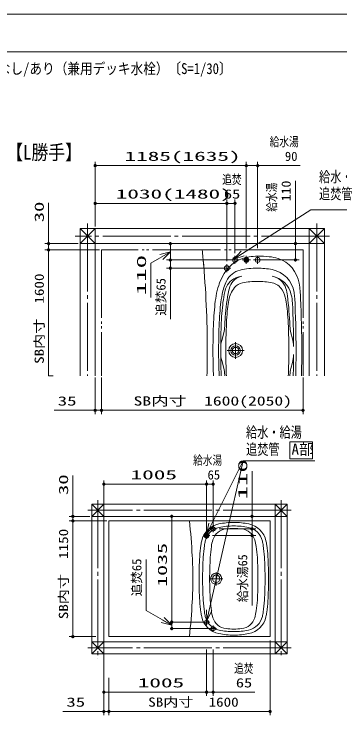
# Model space of a CAD drawing. Units: millimetres on the paper. Extents: x -305 to 305, y -152 to 152.
# Drawn here: x -156.8 to -70.6, y -40.3 to 148.5 of the extents above; entities that cross this region are included whole.
import ezdxf
from ezdxf.enums import TextEntityAlignment as Align

# ---------------------------------------------------------------- set-up
doc = ezdxf.new("R2010")
doc.units = ezdxf.units.MM
doc.linetypes.add('LONG_CHAIN', pattern=[21, 18, -1, 1, -1])
doc.linetypes.add('LONG_DOUBLE_CHAIN', pattern=[21.8, 18, -1, 0.6, -0.6, 0.6, -1])
doc.layers.add('0-0_PV', color=7, linetype='Continuous')
for name, color, linetype, lineweight in [('0-1_RV', 7, 'Continuous', 9), ('0-2_0', 7, 'Continuous', 9), ('0-4_図面枠', 3, 'Continuous', 9), ('0-5_DEFPOINTS', 7, 'Continuous', 9)]:
    doc.layers.add(name, color=color, linetype=linetype, lineweight=lineweight)
doc.styles.add('ＭＳ ゴシック', font='')
doc.styles.get('ＭＳ ゴシック').set_extended_font_data('MS Gothic')

# ---------------------------------------------------------------- blocks, each defined once
blk = doc.blocks.new('_DOTSMALL')
at = {"layer": '0-2_0'}
for p, q in [((0.0746, 0.1), (-0.0746, 0.1)), ((0.1223, -0.0248), (-0.1223, -0.0248))]:
    blk.add_line(p, q, dxfattribs=at)
for points in [[(0.125, 0), (0.124, 0.0157), (0.1211, 0.0311), (0.1162, 0.046), (0.1095, 0.0602), (0.1011, 0.0735), (0.0911, 0.0856), (0.0797, 0.0963), (0.067, 0.1055), (0.0532, 0.1131), (0.0386, 0.1189), (0.0234, 0.1228), (0.0078, 0.1248), (-0.0078, 0.1248), (-0.0234, 0.1228), (-0.0386, 0.1189), (-0.0532, 0.1131), (-0.067, 0.1055), (-0.0797, 0.0963), (-0.0911, 0.0856), (-0.1011, 0.0735), (-0.1095, 0.0602), (-0.1162, 0.046), (-0.1211, 0.0311), (-0.124, 0.0157), (-0.125, 0), (0, 0)], [(-0.125, 0), (-0.124, -0.0157), (-0.1211, -0.0311), (-0.1162, -0.046), (-0.1095, -0.0602), (-0.1011, -0.0735), (-0.0911, -0.0856), (-0.0797, -0.0963), (-0.067, -0.1055), (-0.0532, -0.1131), (-0.0386, -0.1189), (-0.0234, -0.1228), (-0.0078, -0.1248), (0.0078, -0.1248), (0.0234, -0.1228), (0.0386, -0.1189), (0.0532, -0.1131), (0.067, -0.1055), (0.0797, -0.0963), (0.0911, -0.0856), (0.1011, -0.0735), (0.1095, -0.0602), (0.1162, -0.046), (0.1211, -0.0311), (0.124, -0.0157), (0.125, 0), (0, 0)]]:
    blk.add_lwpolyline(points, close=True, dxfattribs=at)
blk = doc.blocks.new('_OPEN30')
at = {"layer": '0-2_0'}
blk.add_line((0, 0), (-1, 0), dxfattribs=at)
blk.add_lwpolyline([(-1, 0.2679), (0, 0), (-1, -0.2679)], dxfattribs=at)

msp = doc.modelspace()

# ---------------------------------------------------------------- linework, layer by layer
at = {"layer": '0-1_RV'}
for p, q in [((-135.368, 92.234), (-135.368, 109.401)), ((-135.368, 108.401), (-95.368, 108.401)), ((-94.688, 108.401), (-97.008, 108.401)), ((-95.368, 86.567), (-95.368, 109.401)), ((-95.368, 108.401), (-92.368, 108.401)), ((-92.368, 86.567), (-92.368, 109.401)), ((-92.368, 108.401), (-81.083, 108.401)), ((-82.368, 87.734), (-82.368, 104.381)), ((-147.701, 87.734), (-147.701, 98.565)), ((-135.368, 92.234), (-135.368, 99.401)), ((-135.368, 98.401), (-100.535, 98.401)), ((-100.535, 83.067), (-100.535, 99.401)), ((-100.535, 98.401), (-98.368, 98.401)), ((-98.368, 85.234), (-98.368, 99.401)), ((-74.701, 91.734), (-139.368, 91.734)), ((-139.368, 91.734), (-139.368, 52.734)), ((-135.368, 91.734), (-139.368, 87.734)), ((-135.368, 87.734), (-139.368, 91.734)), ((-135.368, 91.734), (-135.368, 52.734)), ((-78.701, 91.734), (-78.701, 52.734)), ((-78.701, 87.734), (-74.701, 91.734)), ((-74.701, 87.734), (-78.701, 91.734)), ((-74.701, 91.734), (-74.701, 52.734)), ((-139.868, 87.734), (-148.701, 87.734)), ((-147.701, 86.067), (-147.701, 87.734)), ((-74.701, 87.734), (-139.368, 87.734)), ((-75.201, 87.734), (-83.368, 87.734)), ((-82.368, 87.734), (-82.368, 83.401)), ((-134.201, 86.067), (-148.701, 86.067)), ((-134.201, 86.067), (-147.703, 86.067)), ((-147.701, 52.734), (-147.701, 86.067)), ((-115.48, 83.554), (-115.48, 85.874)), ((-82.368, 85.414), (-82.368, 83.094)), ((-98.751, 83.401), (-116.48, 83.401)), ((-115.48, 81.234), (-115.48, 83.401)), ((-94.704, 83.434), (-96.032, 83.434)), ((-94.725, 83.234), (-96.012, 83.234)), ((-94.745, 83.634), (-95.991, 83.634)), ((-94.864, 83.834), (-95.872, 83.834)), ((-95.16, 84.034), (-95.576, 84.034)), ((-95.16, 84.034), (-95.576, 84.034)), ((-91.868, 83.401), (-81.368, 83.401)), ((-101.25, 81.234), (-116.48, 81.234)), ((-115.48, 81.234), (-115.48, 67.694)), ((-94.813, 83.034), (-95.923, 83.034)), ((-95.021, 82.834), (-95.715, 82.834)), ((-101.342, 64.093), (-101.88, 62.052)), ((-83.562, 64.115), (-83.145, 62.536)), ((-101.342, 54.708), (-101.88, 56.749)), ((-83.562, 54.686), (-83.145, 56.265)), ((-146.535, 52.734), (-147.703, 52.734)), ((-135.368, 52.234), (-135.368, 42.562)), ((-133.701, 52.234), (-133.701, 42.562)), ((-133.701, 52.234), (-133.701, 42.562)), ((-80.368, 52.234), (-80.368, 42.562)), ((-135.368, 43.562), (-146.241, 43.562)), ((-133.701, 43.562), (-135.368, 43.562)), ((-80.368, 43.562), (-133.701, 43.562)), ((-83.861, 35.241), (-83.861, 30.745)), ((-83.861, 35.241), (-77.861, 35.241)), ((-77.861, 35.241), (-77.861, 30.745)), ((-83.861, 30.745), (-77.861, 30.745)), ((-96.242, 30.15), (-105.196, -9.424)), ((-93.856, 15.47), (-93.856, 27.446)), ((-141.279, 15.47), (-141.279, 26.301)), ((-133.08, 17.57), (-133.08, 25.003)), ((-105.88, 10.903), (-105.88, 25.003)), ((-104.146, 12.636), (-104.146, 25.003)), ((-133.08, 24.003), (-105.88, 24.003)), ((-105.88, 24.003), (-104.146, 24.003)), ((-84.546, 18.67), (-136.28, 18.67)), ((-133.08, 18.67), (-136.28, 15.47)), ((-133.08, 15.47), (-136.28, 18.67)), ((-136.28, 18.67), (-136.28, -20.93)), ((-133.08, 18.67), (-133.08, -20.93)), ((-87.746, 15.47), (-84.546, 18.67)), ((-87.746, 18.67), (-87.746, -20.93)), ((-84.546, 15.47), (-87.746, 18.67)), ((-84.546, 18.67), (-84.546, -20.93)), ((-136.78, 15.47), (-142.279, 15.47)), ((-141.279, 14.27), (-141.279, 15.47)), ((-84.546, 15.47), (-136.28, 15.47)), ((-114.158, 15.47), (-116.112, 15.47)), ((-115.112, -12.53), (-115.112, 15.47)), ((-93.856, 15.47), (-93.856, 12.136)), ((-132.246, 14.27), (-142.279, 14.27)), ((-135.18, 14.27), (-142.279, 14.27)), ((-141.279, -16.397), (-141.279, 14.27)), ((-131.746, 14.27), (-131.746, -16.397)), ((-89.08, 14.27), (-131.746, 14.27)), ((-89.08, 14.27), (-89.08, -16.397)), ((-102.58, 12.136), (-92.856, 12.136)), ((-93.856, 13.15), (-93.856, 10.83)), ((-93.856, 12.136), (-93.856, 10.403)), ((-105.216, 10.436), (-106.544, 10.436)), ((-105.236, 10.236), (-106.523, 10.236)), ((-105.257, 10.636), (-106.502, 10.636)), ((-105.325, 10.036), (-106.434, 10.036)), ((-105.376, 10.836), (-106.384, 10.836)), ((-105.532, 9.836), (-106.227, 9.836)), ((-105.672, 11.036), (-106.087, 11.036)), ((-105.672, 11.036), (-106.087, 11.036)), ((-104.313, 10.403), (-92.856, 10.403)), ((-93.856, 10.403), (-93.856, -8.146)), ((-135.18, -16.397), (-142.279, -16.397)), ((-89.08, -16.397), (-131.746, -16.397)), ((-133.08, -20.93), (-136.28, -17.73)), ((-133.08, -17.73), (-136.28, -20.93)), ((-84.546, -17.73), (-136.28, -17.73)), ((-89.08, -17.43), (-89.08, -37.226)), ((-84.546, -17.73), (-87.746, -20.93)), ((-87.746, -17.73), (-84.546, -20.93)), ((-133.08, -19.83), (-133.08, -37.226)), ((-105.88, -19.83), (-105.88, -32.11)), ((-104.146, -19.83), (-104.146, -32.11)), ((-84.546, -20.93), (-136.28, -20.93)), ((-133.08, -23.03), (-133.08, -32.11)), ((-131.746, -27.297), (-131.746, -37.226)), ((-131.746, -27.297), (-131.746, -37.226)), ((-105.88, -31.11), (-133.08, -31.11)), ((-104.146, -31.11), (-105.88, -31.11)), ((-104.146, -31.11), (-93.08, -31.11)), ((-133.08, -36.226), (-143.953, -36.226)), ((-131.746, -36.226), (-133.08, -36.226)), ((-89.08, -36.226), (-131.746, -36.226))]:
    msp.add_line(p, q, dxfattribs=at)
at = {"layer": '0-1_RV', "linetype": 'LONG_CHAIN'}
for p, q in [((-137.368, 93.067), (-137.368, 52.734)), ((-76.701, 93.067), (-76.701, 52.734)), ((-73.368, 89.734), (-140.701, 89.734)), ((-97.301, 83.401), (-99.435, 83.401)), ((-98.368, 84.467), (-98.368, 82.334)), ((-94.301, 83.401), (-96.435, 83.401)), ((-95.368, 84.467), (-95.368, 82.334)), ((-91.301, 83.401), (-93.435, 83.401)), ((-92.368, 84.467), (-92.368, 82.334)), ((-99.468, 81.234), (-101.601, 81.234)), ((-100.535, 82.301), (-100.535, 80.167)), ((-98.201, 61.634), (-98.201, 57.167)), ((-95.968, 59.401), (-100.435, 59.401)), ((-134.68, 19.736), (-134.68, -22.318)), ((-86.146, 19.736), (-86.146, -21.978)), ((-83.48, 17.07), (-137.346, 17.07)), ((-103.293, 12.136), (-105, 12.136)), ((-104.146, 12.99), (-104.146, 11.283)), ((-105.026, 10.403), (-106.733, 10.403)), ((-105.88, 11.256), (-105.88, 9.55)), ((-103.346, 0.723), (-103.346, -2.85)), ((-101.56, -1.064), (-105.133, -1.064)), ((-105.026, -12.53), (-106.733, -12.53)), ((-105.88, -11.677), (-105.88, -13.384)), ((-103.293, -14.264), (-105, -14.264)), ((-104.146, -13.41), (-104.146, -15.117)), ((-83.48, -19.33), (-137.346, -19.33))]:
    msp.add_line(p, q, dxfattribs=at)
at = {"layer": '0-1_RV', "linetype": 'LONG_DOUBLE_CHAIN'}
for p, q in [((-80.368, 86.067), (-133.701, 86.067)), ((-133.701, 86.067), (-133.701, 52.734)), ((-80.368, 86.067), (-80.368, 52.734))]:
    msp.add_line(p, q, dxfattribs=at)
at = {"layer": '0-1_RV'}
for points in [[(-58.109, 96.701), (-78.3, 96.701), (-96.377, 85.128)], [(-77.263, 30.15), (-96.242, 30.15), (-104.584, 13.37)]]:
    msp.add_lwpolyline(points, dxfattribs=at)
for centre, radius in [((-98.368, 83.401), 0.667), ((-95.368, 83.401), 0.667), ((-95.368, 83.401), 0.667), ((-92.368, 83.401), 0.667), ((-100.535, 81.234), 0.667), ((-98.201, 59.401), 1.833), ((-98.201, 59.401), 1.25), ((-98.201, 59.401), 0.85), ((-104.146, 12.136), 0.533), ((-105.88, 10.403), 0.667), ((-105.88, 10.403), 0.533), ((-103.346, -1.064), 1.467), ((-103.346, -1.064), 1), ((-105.88, -12.53), 0.533), ((-104.146, -14.264), 0.533)]:
    msp.add_circle(centre, radius, dxfattribs=at)
for centre, radius, start, end in [((-373.035, 59.401), 267.333, 4.85963, 5.72481), ((-373.035, 59.401), 267.333, 0, 5.1507), ((-93.223, 75.011), 9.333, 98.32029, 148.83966), ((-92.451, 69.734), 14.667, 90, 98.32029), ((-92.451, 47.734), 36.667, 85.04556, 90.00001), ((-90.148, 74.301), 10, 71.53272, 85.04556), ((-89.62, 75.882), 8.333, 9.28127, 71.53272), ((-92.451, 61.234), 20, 90.00001, 103.15011), ((-92.451, 61.234), 20, 78.67196, 89.99999), ((-87.518, 71.562), 16, 148.83966, 168.99136), ((-95.788, 75.516), 5.333, 103.15011, 154.44401), ((-89.963, 73.654), 7.333, 8.84605, 78.67196), ((-87.518, 71.562), 14.5, 154.44401, 168.99136), ((-96.385, 74.328), 4.667, 104.86629, 162.67678), ((-95.643, 74.846), 4.333, 101.75518, 159.23385), ((-92.451, 59.507), 20, 101.75519, 104.86629), ((-92.451, 57.734), 20, 90.00001, 101.2935), ((-92.451, 57.734), 20, 78.70658, 89.99999), ((-89.808, 72.746), 6.5, 12.83848, 78.70658), ((-89.481, 74.38), 4.833, 17.53385, 78.69881), ((-103.101, 77.313), 0.333, 355.49509, 355.53069), ((-103.101, 77.26), 0.333, 355.49509, 355.53069), ((-103.101, 77.26), 0.333, 355.49509, 355.53069), ((-87.517, 71.562), 13.956, 162.67678, 168.99136), ((-90.345, 72.836), 10, 159.23385, 170.54618), ((-92.788, 71.458), 7.333, 141.07337, 169.92767), ((-95.65, 73.751), 3.667, 101.2935, 140.84625), ((-89.318, 73.424), 4, 30.82918, 78.70658), ((-94.074, 72.876), 9.667, 6.17303, 17.83526), ((-114.293, 71.85), 33.333, 2.3783, 9.28127), ((-68.541, 67.87), 35.333, 168.99136, 173.72789), ((-68.541, 67.87), 33.833, 168.99136, 173.72789), ((-68.54, 67.87), 33.289, 168.99136, 173.72789), ((-35.431, 63.693), 65.669, 170.54618, 176.68288), ((-92.787, 71.433), 8, 10.13814, 30.34449), ((-199.388, 60.799), 115.67, 2.5145, 6.51084), ((-96.148, 71.315), 13, 2.90472, 12.77744), ((-97.209, 72.526), 14.667, 3.00057, 8.84605), ((-68.584, 67.159), 31.917, 169.92766, 174.03081), ((-116.319, 67.159), 31.917, 5.96919, 10.25433), ((-349.368, 59.401), 266.5, 0.22441, 2.70422), ((-349.368, 59.401), 267.167, 0, 2.98086), ((-414.035, 59.401), 333.333, 360, 2.3783), ((-35.407, 64.228), 68.667, 173.72789, 176.37678), ((-35.407, 64.228), 67.167, 173.72789, 176.37678), ((-35.406, 64.228), 66.623, 173.72789, 176.37678), ((-35.431, 63.693), 65.25, 174.03081, 176.68288), ((-149.471, 63.693), 65.25, 3.31712, 5.96919), ((14.493, 61.068), 118.667, 176.37678, 178.08861), ((14.493, 61.068), 117.167, 176.37678, 178.08861), ((14.494, 61.068), 116.623, 176.37678, 178.08861), ((14.48, 60.769), 115.667, 176.64806, 177.48115), ((14.485, 60.799), 115.25, 176.68288, 178.39679), ((-199.388, 60.799), 115.25, 1.60321, 3.31712), ((64.465, 59.401), 168.667, 178.08861, 180), ((64.465, 59.401), 167.167, 178.08861, 180), ((64.466, 59.401), 166.623, 178.0845, 180), ((-109.4, 66.219), 8.333, 345.23097, 357.48115), ((-75.504, 66.24), 8.333, 182.5145, 194.76842), ((64.465, 59.401), 165.25, 178.39679, 180), ((-249.368, 59.401), 165.25, 0, 1.60321), ((-91.203, 60.412), 8.333, 0.22441, 14.76842), ((-93.822, 59.928), 8.333, 165.23097, 179.80924), ((-373.035, 59.401), 267.333, 358.57103, 0), ((64.465, 59.401), 168.667, 180, 181.91139), ((64.465, 59.401), 167.167, 180, 182.29308), ((64.466, 59.401), 166.623, 180, 181.9155), ((-93.822, 58.874), 8.333, 180.19076, 194.76903), ((64.465, 59.401), 165.25, 180, 181.60321), ((-249.368, 59.401), 165.25, 358.39679, 0), ((-349.368, 59.401), 267.167, 358.57014, 0), ((-414.035, 59.401), 333.333, 358.85401, 0), ((-91.203, 58.389), 8.333, 345.23158, 359.77559), ((-349.368, 59.401), 266.5, 358.56656, 359.77559), ((14.485, 58.002), 115.25, 181.60321, 182.61976), ((-199.388, 58.002), 115.25, 357.38024, 358.39679), ((14.493, 57.733), 118.667, 181.91139, 182.41437), ((14.494, 57.733), 116.623, 181.91139, 182.45671), ((-109.4, 52.582), 8.333, 2.51885, 14.76903), ((14.48, 58.032), 115.667, 182.51885, 182.62528), ((-199.388, 58.002), 115.67, 357.38976, 357.4855), ((-75.504, 52.561), 8.333, 165.23158, 177.4855), ((-323.213, -7.064), 213.867, 3.24439, 5.72481), ((-101.458, 7.719), 5.867, 101.67385, 167.45224), ((-98.68, -5.73), 19.6, 90, 101.67385), ((-98.68, -5.73), 19.6, 78.32615, 90), ((-95.901, 7.719), 5.867, 12.54776, 78.32615), ((-101.566, 7.833), 4.8, 102.01323, 166.80398), ((-100.27, 8.045), 4.133, 96.58714, 163.02634), ((-98.68, -5.73), 18.667, 90, 102.01323), ((-98.68, -5.73), 18, 90, 96.58714), ((-98.68, -5.73), 18.667, 77.98677, 90), ((-98.68, -5.73), 18, 83.41286, 90), ((-97.089, 8.045), 4.133, 16.97366, 83.41286), ((-95.793, 7.833), 4.8, 13.19602, 77.98677), ((-66.711, 2.23), 41.067, 172.16556, 176.4593), ((-93.129, 5.865), 14.4, 167.45224, 172.16556), ((-66.846, 2.204), 40, 172.06669, 176.49604), ((-93.258, 5.885), 13.333, 166.80398, 172.06669), ((-93.129, 5.865), 11.6, 163.02634, 172.16556), ((-104.23, 5.865), 11.6, 7.83444, 16.97366), ((-104.101, 5.885), 13.333, 7.93331, 13.19602), ((-130.513, 2.204), 40, 3.50396, 7.93331), ((-104.23, 5.865), 14.4, 7.83444, 12.54776), ((-130.648, 2.23), 41.067, 3.5407, 7.83444), ((-66.711, 2.23), 38.267, 172.16556, 176.4593), ((-130.648, 2.23), 38.267, 3.5407, 7.83444), ((-216.181, -1.064), 106.667, 0, 3.28042), ((-13.48, -1.064), 94.4, 176.4593, 180), ((-13.48, -1.064), 93.467, 176.49604, 180), ((-13.48, -1.064), 91.6, 176.4593, 180), ((-183.88, -1.064), 91.6, 0, 3.5407), ((-183.88, -1.064), 93.467, 0, 3.50396), ((-183.88, -1.064), 94.4, 0, 3.5407), ((-216.181, -1.064), 106.667, 356.71958, 0), ((-13.48, -1.064), 94.4, 180, 183.5407), ((-13.48, -1.064), 93.467, 180, 183.50396), ((-13.48, -1.064), 91.6, 180, 183.5407), ((-183.88, -1.064), 91.6, 356.4593, 0), ((-183.88, -1.064), 93.467, 356.49604, 0), ((-183.88, -1.064), 94.4, 356.4593, 0), ((-323.213, 4.936), 213.867, 354.27519, 356.75561), ((-66.711, -4.358), 41.067, 183.5407, 187.83444), ((-66.846, -4.332), 40, 183.50396, 187.93331), ((-66.711, -4.358), 38.267, 183.5407, 187.83444), ((-130.648, -4.358), 38.267, 352.16556, 356.4593), ((-130.513, -4.332), 40, 352.06669, 356.49604), ((-130.648, -4.358), 41.067, 352.16556, 356.4593), ((-93.129, -7.992), 14.4, 187.83444, 192.54776), ((-101.458, -9.846), 5.867, 192.54776, 258.32615), ((-93.258, -8.012), 13.333, 187.93331, 193.19602), ((-101.566, -9.96), 4.8, 193.19602, 257.98677), ((-93.129, -7.992), 11.6, 187.83444, 196.97366), ((-95.793, -9.96), 4.8, 282.01323, 346.80398), ((-95.901, -9.846), 5.867, 281.67385, 347.45224), ((-104.23, -7.992), 11.6, 343.02634, 352.16556), ((-104.101, -8.012), 13.333, 346.80398, 352.06669), ((-104.23, -7.992), 14.4, 347.45224, 352.16556), ((-100.27, -10.172), 4.133, 196.97366, 263.41286), ((-97.089, -10.172), 4.133, 276.58714, 343.02634), ((-98.68, 3.603), 18.667, 257.98677, 270), ((-98.68, 3.603), 18, 263.41286, 270), ((-98.68, 3.603), 18, 270, 276.58714), ((-98.68, 3.603), 18.667, 270, 282.01323), ((-98.68, 3.603), 19.6, 258.32615, 270), ((-98.68, 3.603), 19.6, 270, 281.67385)]:
    msp.add_arc(centre, radius, start, end, dxfattribs=at)
at = {"layer": '0-2_0'}
for p, q in [((-115.48, 83.401), (-115.48, 87.734)), ((-111.535, 87.734), (-115.48, 87.734)), ((-115.112, -14.264), (-115.112, -12.53)), ((-106.38, -12.53), (-115.112, -12.53)), ((-104.646, -14.264), (-115.112, -14.264))]:
    msp.add_line(p, q, dxfattribs=at)
for points in [[(-115.48, 85.567), (-120.643, 82.586), (-120.643, 73.461)], [(-115.112, -13.397), (-121.886, -9.486), (-121.886, 4.051)]]:
    msp.add_lwpolyline(points, dxfattribs=at)
at = {"layer": '0-4_図面枠'}
msp.add_lwpolyline([(-291.017, -138.498), (108.983, -138.498), (108.983, 138.502), (-291.017, 138.502)], close=True, dxfattribs=at)
at = {"layer": '0-5_DEFPOINTS'}
msp.add_line((118.983, 148.502), (-301.017, 148.502), dxfattribs=at)

# ---------------------------------------------------------------- block references
at = {"layer": '0-1_RV'}
for name, p, xscale, yscale, rotation in [('_DOTSMALL', (-135.368, 108.401), 2.32, 2.32, 180), ('_DOTSMALL', (-95.368, 108.401), 2.32, 2.32, 180), ('_DOTSMALL', (-135.368, 98.401), 2.32, 2.32, 180), ('_DOTSMALL', (-100.535, 98.401), 2.32, 2.32, 180), ('_DOTSMALL', (-147.701, 87.734), 2.32, 2.32, 270), ('_DOTSMALL', (-82.368, 87.734), 2.32, 2.32, 90), ('_DOTSMALL', (-147.701, 86.067), 2.32, 2.32, 90), ('_DOTSMALL', (-147.701, 86.067), 2.32, 2.32, 90), ('_OPEN30', (-98.71, 83.635), 2.77, 2.77, 212.62846), ('_DOTSMALL', (-115.48, 83.401), 2.32, 2.32, 90), ('_DOTSMALL', (-82.368, 83.401), 2.32, 2.32, 270), ('_DOTSMALL', (-115.48, 81.234), 2.32, 2.32, 270), ('_DOTSMALL', (-133.701, 43.562), 2.32, 2.32, 180), ('_DOTSMALL', (-133.701, 43.562), 2.32, 2.32, 180), ('_DOTSMALL', (-133.08, 24.003), 2.32, 2.32, 180), ('_DOTSMALL', (-104.146, 24.003), 2.32, 2.32, 180), ('_DOTSMALL', (-141.279, 15.47), 2.32, 2.32, 270), ('_DOTSMALL', (-115.112, 15.47), 2.32, 2.32, 90), ('_DOTSMALL', (-93.856, 15.47), 2.32, 2.32, 90), ('_DOTSMALL', (-141.279, 14.27), 2.32, 2.32, 90), ('_DOTSMALL', (-141.279, 14.27), 2.32, 2.32, 90), ('_OPEN30', (-105.817, 10.889), 2.77, 2.77, 243.56603), ('_DOTSMALL', (-93.856, 12.136), 2.32, 2.32, 270), ('_DOTSMALL', (-93.856, 12.136), 2.32, 2.32, 270), ('_DOTSMALL', (-93.856, 10.403), 2.32, 2.32, 90), ('_OPEN30', (-105.808, -12.126), 2.77, 2.77, 257.25027), ('_DOTSMALL', (-115.112, -12.53), 2.32, 2.32, 270), ('_DOTSMALL', (-141.279, -16.397), 2.32, 2.32, 270), ('_DOTSMALL', (-133.08, -31.11), 2.32, 2.32, 180), ('_DOTSMALL', (-104.146, -31.11), 2.32, 2.32, 180), ('_DOTSMALL', (-131.746, -36.226), 2.32, 2.32, 180), ('_DOTSMALL', (-131.746, -36.226), 2.32, 2.32, 180)]:
    msp.add_blockref(name, p, dxfattribs=dict(at, xscale=xscale, yscale=yscale, rotation=rotation))
at = {"layer": '0-1_RV', "xscale": 2.32, "yscale": 2.32}
for p in [(-95.368, 108.401), (-92.368, 108.401), (-100.535, 98.401), (-98.368, 98.401), (-135.368, 43.562), (-80.368, 43.562), (-105.88, 24.003), (-105.88, 24.003), (-105.88, -31.11), (-105.88, -31.11), (-133.08, -36.226), (-89.08, -36.226)]:
    msp.add_blockref('_DOTSMALL', p, dxfattribs=at)
at = {"layer": '0-2_0'}
for name, p, xscale, yscale, rotation in [('_DOTSMALL', (-115.48, 87.734), 2.32, 2.32, 90), ('_OPEN30', (-115.48, 85.567), 2.77, 2.77, 30), ('_DOTSMALL', (-115.48, 83.401), 2.32, 2.32, 270), ('_OPEN30', (-115.112, -13.397), 2.77, 2.77, 330), ('_DOTSMALL', (-115.112, -12.53), 2.32, 2.32, 90), ('_DOTSMALL', (-115.112, -14.264), 2.32, 2.32, 270)]:
    msp.add_blockref(name, p, dxfattribs=dict(at, xscale=xscale, yscale=yscale, rotation=rotation))

# ---------------------------------------------------------------- texts
at = {"layer": '0-0_PV', "style": 'ＭＳ ゴシック', "width": 0.85}
msp.add_text('■【給水・給湯・追焚用接続】浴槽パンあり\u3000浴槽下接続\u3000裏配管Aなし/あり（兼用デッキ水栓）〔S=1/30〕', height=2.886, dxfattribs=at).set_placement((-263.187, 131.797), align=Align.BOTTOM_LEFT)
at = {"layer": '0-1_RV', "style": 'ＭＳ ゴシック'}
for s, height, width, p in [('給水湯', 2.441, 0.75, (-89.186, 112.786)), ('【L勝手】', 3.848, 0.85, (-158.927, 108.844)), ('1185(1635)', 2.441, 1.85, (-127.611, 108.931)), ('追焚', 2.441, 0.75, (-101.754, 102.788)), ('給水・給湯', 2.889, 0.75, (-76.119, 103.13)), ('1030(1480)', 2.441, 1.85, (-129.94, 98.931)), ('65', 2.441, 1.3, (-101.291, 98.931)), ('追焚管\u3000', 2.889, 0.75, (-76.119, 98.634)), ('35', 2.441, 1.5, (-145.288, 44.092)), ('SB内寸\u30001600(2050)', 2.444, 1.4, (-125.215, 44.092)), ('給水・給湯', 2.889, 0.75, (-95.445, 35.434)), ('追焚管\u3000', 2.889, 0.75, (-95.445, 30.938)), ('給水湯', 2.441, 0.75, (-109.449, 28.388)), ('1005', 2.441, 1.85, (-126.004, 24.533)), ('追焚', 2.441, 0.75, (-98.596, -26.723)), ('1005', 2.441, 1.85, (-124.108, -30.58)), ('65', 2.441, 1.3, (-98.132, -30.58)), ('35', 2.441, 1.5, (-143, -35.696)), ('SB内寸\u30001600', 2.441, 1.2, (-121.335, -35.696))]:
    msp.add_text(s, height=height, dxfattribs=dict(at, width=width)).set_placement(p, align=Align.BOTTOM_LEFT)
for s, height, p in [('\u300090', 2.444, (-88.48, 108.912)), ('A部', 2.886, (-83.407, 30.938)), ('\u300065', 2.444, (-108.964, 24.514))]:
    msp.add_text(s, height=height, dxfattribs=at).set_placement(p, align=Align.BOTTOM_LEFT)
for s, height, width, p in [('\u3000110', 2.444, 1.1, (-82.879, 95.267)), ('\u3000給水湯', 2.441, 0.75, (-86.706, 93.626)), ('30', 2.444, 1.65, (-148.231, 93.374)), ('SB内寸\u30001600', 2.441, 1.2, (-148.231, 55.867)), ('110', 2.444, 2.15, (-94.386, 19.927)), ('30', 2.444, 1.65, (-141.809, 21.11)), ('SB内寸\u30001150', 2.441, 1.2, (-141.809, -11.774)), ('1035', 2.444, 1.75, (-115.642, -3.209)), ('給水湯65', 2.444, 0.95, (-94.386, -7.254))]:
    msp.add_text(s, height=height, rotation=90, dxfattribs=dict(at, width=width)).set_placement(p, align=Align.BOTTOM_LEFT)
msp.add_text('追焚65', height=2.444, rotation=90, dxfattribs=at).set_placement((-116.01, 68.613), align=Align.BOTTOM_LEFT)
at = {"layer": '0-2_0', "style": 'ＭＳ ゴシック', "width": 2.15}
msp.add_text('110', height=2.444, rotation=90, dxfattribs=at).set_placement((-121.173, 74.012), align=Align.BOTTOM_LEFT)
at = {"layer": '0-2_0', "style": 'ＭＳ ゴシック'}
msp.add_text('追焚65', height=2.444, rotation=90, dxfattribs=at).set_placement((-122.416, -5.719), align=Align.BOTTOM_LEFT)

doc.saveas('drawing.dxf')
